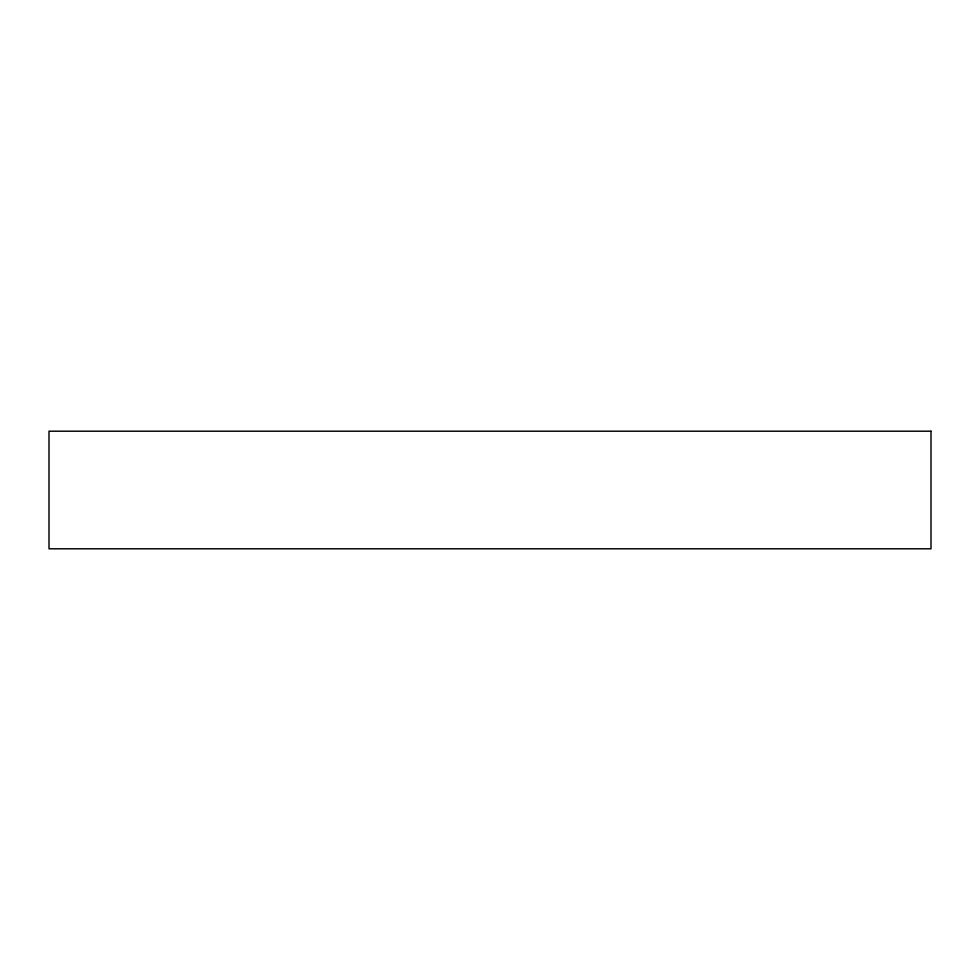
<?xml version="1.0" encoding="UTF-8"?>
<svg xmlns="http://www.w3.org/2000/svg" width="980" height="980" viewBox="0 0 980 980"><rect width="100%" height="100%" fill="white"/><g stroke="black" fill="none" stroke-linecap="round" stroke-linejoin="round"><path stroke-width="1.47" d="M931 431.2L49 431.2L49 548.8L931 548.8L931 431.2"/></g></svg>
